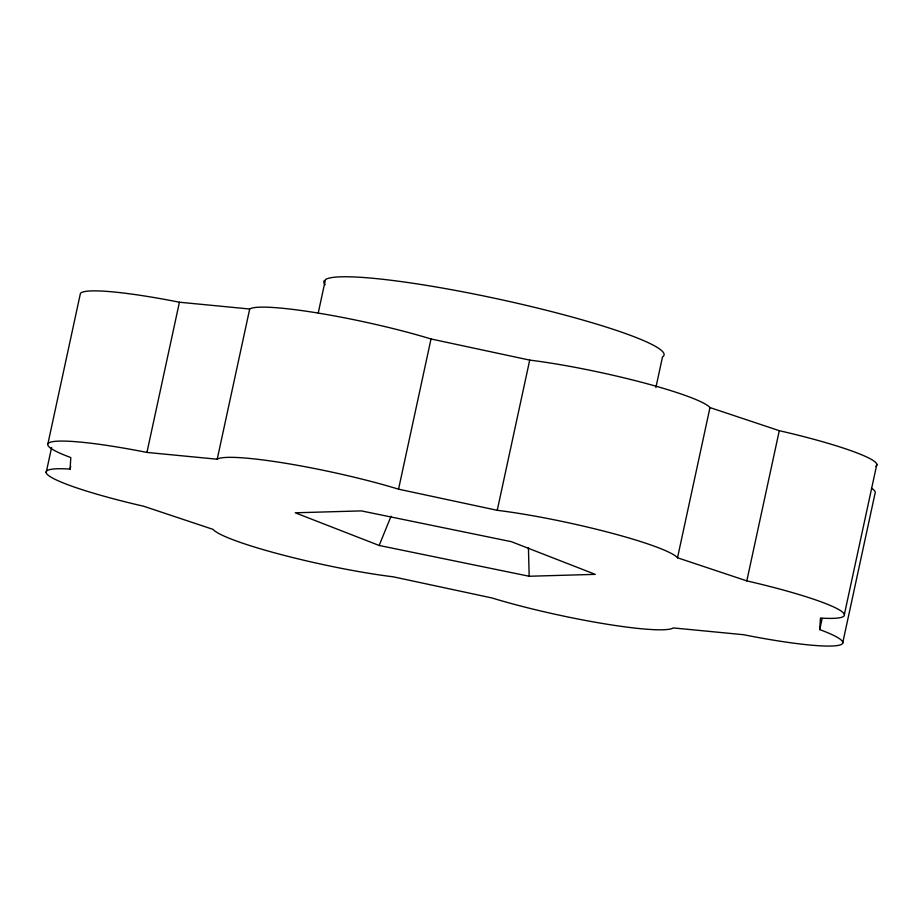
<?xml version="1.0" encoding="UTF-8"?>
<svg xmlns="http://www.w3.org/2000/svg" width="923" height="923" viewBox="0 0 923 923"><rect width="100%" height="100%" fill="white"/><g stroke="black" fill="none" stroke-linecap="round" stroke-linejoin="round"><path stroke-width="1.38" d="M70.102 469.08L70.794 457.543A115.34 13.06 12.2 0 1 56.626 441.229A115.34 13.06 12.2 0 1 146.942 452.432L217.217 459.216A115.34 13.06 12.2 0 1 286.545 463.427A115.34 13.06 12.2 0 1 398.551 489.178L497.243 510.315A115.34 13.06 12.2 0 1 609.445 532.571A115.34 13.06 12.2 0 1 677.517 557.78L746.811 580.89A115.34 13.06 12.2 0 1 836.157 608.165A115.34 13.06 12.2 0 1 820.432 618.064L819.739 629.601A115.34 13.06 12.2 0 1 833.896 645.915A115.34 13.06 12.2 0 1 743.58 634.712L673.305 627.928A115.34 13.06 12.2 0 1 603.977 623.717A115.34 13.06 12.2 0 1 491.982 597.966L393.29 576.829A115.34 13.06 12.2 0 1 281.077 554.573A115.34 13.06 12.2 0 1 213.017 529.364L143.711 506.254A115.34 13.06 12.2 0 1 54.365 478.991A115.34 13.06 12.2 0 1 70.102 469.08L70.702 466.277M47.881 443.905L80.359 293.687A115.34 13.06 12.2 0 1 179.42 302.225L249.695 309.009A115.34 13.06 12.2 0 1 319.023 313.22A115.34 13.06 12.2 0 1 431.018 338.972L529.71 360.108A115.34 13.06 12.2 0 1 641.923 382.364A115.34 13.06 12.2 0 1 709.983 407.574L779.289 430.683A115.34 13.06 12.2 0 1 875.823 466.369M46.15 472.68L51.619 447.413M146.942 452.432L179.42 302.225M217.217 459.216L249.695 309.009M318.25 312.92L325.461 279.542A174.009 19.695 12.2 0 1 517.365 303.298A174.009 19.695 12.2 0 1 662.483 356.97L655.872 387.579M398.551 489.178L431.018 338.972M497.243 510.315L529.71 360.108M677.517 557.78L709.983 407.574M746.811 580.89L779.289 430.683M819.739 629.601L822.162 618.375M844.372 614.464L876.85 464.257M842.641 643.25L875.119 493.044A115.34 13.06 12.2 0 0 871.554 488.221M379.157 545.47L529.179 576.252L595.277 574.36L511.365 541.674L361.343 510.892L295.245 512.796L379.157 545.47L391.064 516.211M528.429 547.685L529.179 576.252M325.15 284.734A174.009 19.695 12.2 0 1 324.296 280.604"/></g></svg>
